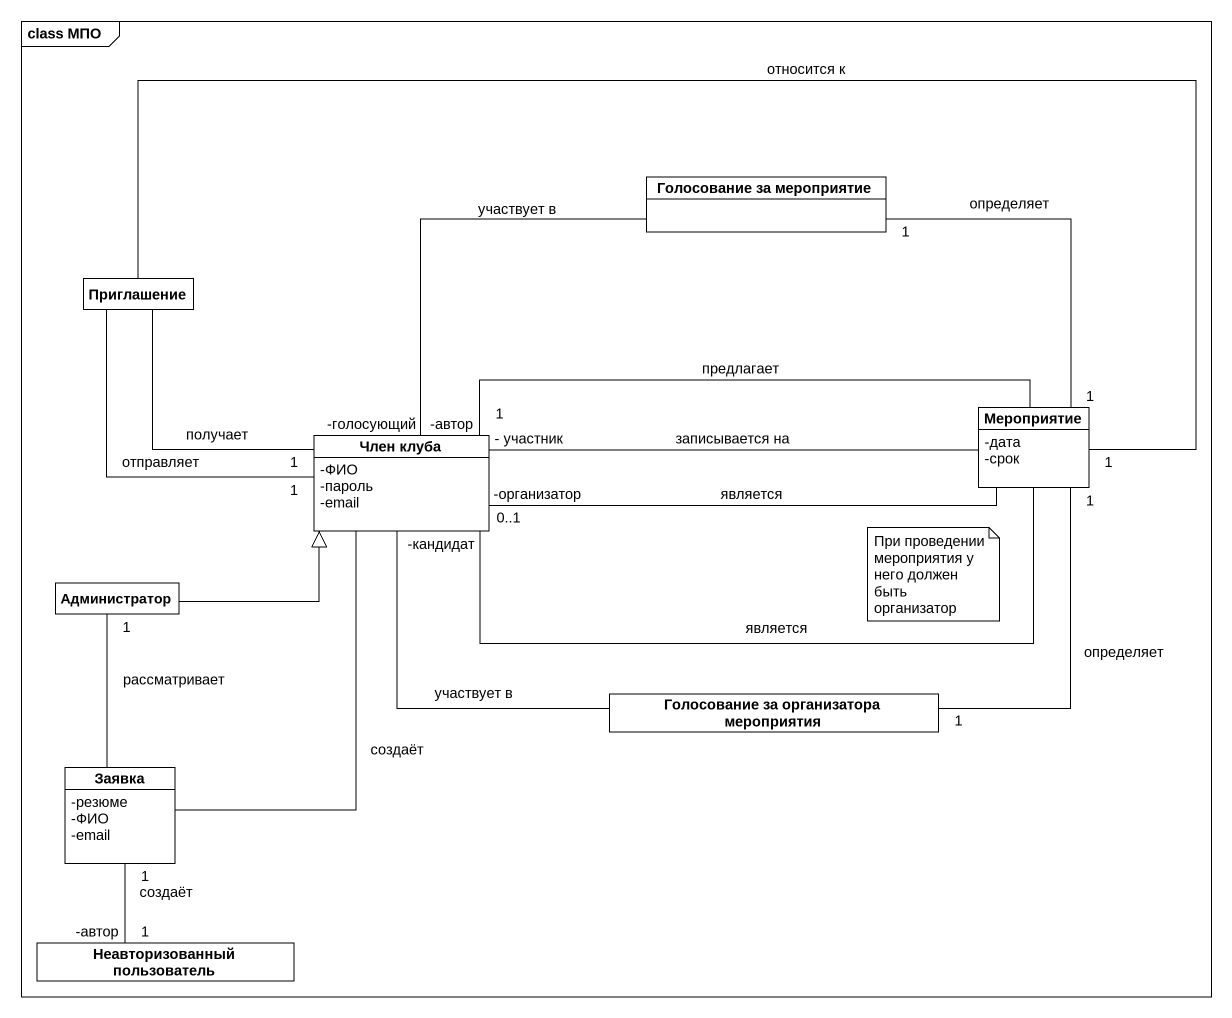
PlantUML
@startuml
mainframe class МПО
hide circle
hide empty members
skinparam classAttributeIconSize 0
class "Голосование за мероприятие" as Голосование_за_мероприятие
class Приглашение
class "Член клуба" as Член_клуба {
  -ФИО
  -пароль
  -email
}
class Мероприятие {
  -дата
  -срок
}
class Администратор
class "Голосование за организатора мероприятия" as Голосование_за_организатора
class Заявка {
  -резюме
  -ФИО
  -email
}
class "Неавторизованный пользователь" as Неавторизованный
Голосование_за_мероприятие "1" -- "1" Мероприятие : определяет
Приглашение -right- "1" Мероприятие : относится к
Член_клуба "-голосующий" -up- Голосование_за_мероприятие : участвует в
Член_клуба "1" -up- Приглашение : отправляет
Член_клуба "1" -up- Приглашение : получает
Член_клуба "-кандидат" -right- Мероприятие : является
Член_клуба "- участник" -right- Мероприятие : записывается на
Член_клуба "0..1\n-организатор" -right- Мероприятие : является
Член_клуба "-автор\n1" -right- Мероприятие : предлагает
Член_клуба -- Голосование_за_организатора : участвует в
Администратор -right-|> Член_клуба
Администратор "1" -- Заявка : рассматривает
Голосование_за_организатора "1" -up- "1" Мероприятие : определяет
Заявка -up- Член_клуба : создаёт
Неавторизованный "1\n-автор" -up- "1" Заявка : создаёт
note as N1
  При проведении мероприятия у него должен быть организатор
end note
@enduml
